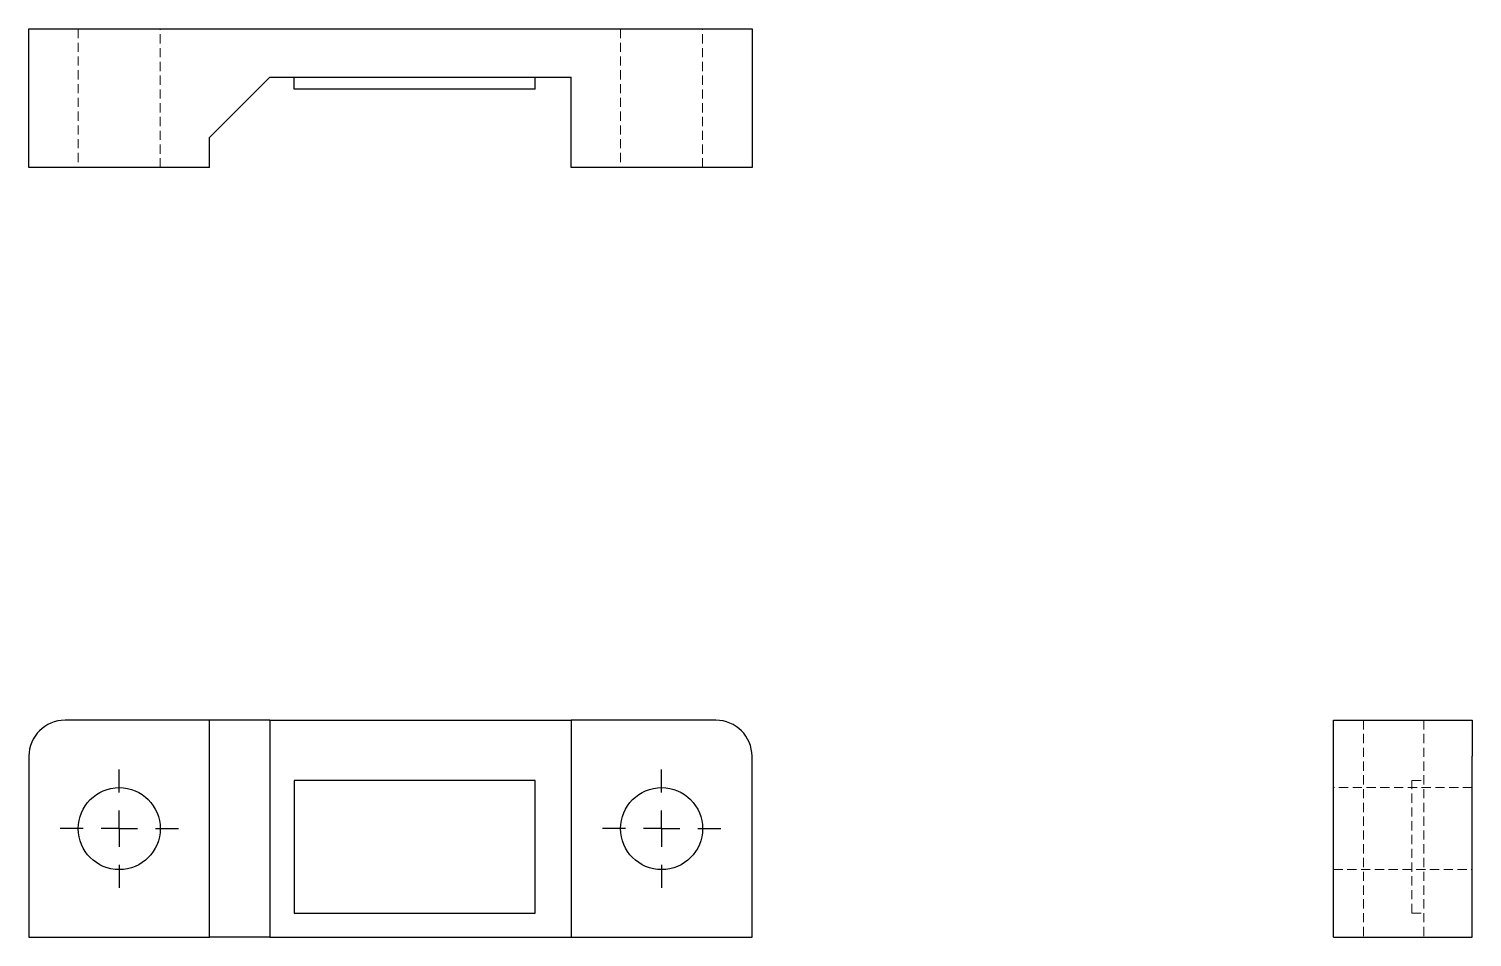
# Model space of a CAD drawing. Header units: millimetres. Extents: x 33 to 233, y 42 to 168.
import ezdxf

# ---------------------------------------------------------------- set-up
doc = ezdxf.new("R2010")
doc.units = ezdxf.units.MM
doc.linetypes.add('HIDDEN', pattern=[1.905, 1.27, -0.635])
doc.layers.add('10', color=7, linetype='Continuous')

# ---------------------------------------------------------------- blocks, each defined once
blk = doc.blocks.new('SW_CENTERMARKSYMBOL_0')
at = {"layer": '10', "color": 0}
for p, q in [((0, 5), (0, 8.17)), ((0, 0), (0, 2.5)), ((-5, 0), (-8.17, 0)), ((0, 0), (-2.5, 0)), ((0, 0), (0, -2.5)), ((0, 0), (2.5, 0)), ((5, 0), (8.17, 0)), ((0, -5), (0, -8.17))]:
    blk.add_line(p, q, dxfattribs=at)
blk = doc.blocks.new('SW_CENTERMARKSYMBOL_1')
at = {"layer": '10', "color": 0}
for p, q in [((0, 5), (0, 8.17)), ((0, 0), (0, 2.5)), ((-5, 0), (-8.17, 0)), ((0, 0), (-2.5, 0)), ((0, 0), (0, -2.5)), ((0, 0), (2.5, 0)), ((5, 0), (8.17, 0)), ((0, -5), (0, -8.17))]:
    blk.add_line(p, q, dxfattribs=at)

msp = doc.modelspace()

# ---------------------------------------------------------------- linework, layer by layer
at = {"color": 7, "linetype": 'Continuous', "lineweight": 25}
for p, q in [((33, 148.42), (33, 167.58)), ((33, 167.58), (38, 167.58)), ((38, 167.58), (128, 167.58)), ((128, 167.58), (133, 167.58)), ((133, 167.58), (133, 148.42)), ((66.33, 160.92), (58, 152.58)), ((66.33, 160.92), (108, 160.92)), ((69.67, 159.25), (69.67, 160.92)), ((103, 159.25), (103, 160.92)), ((108, 148.42), (108, 160.92)), ((103, 159.25), (69.67, 159.25)), ((58, 148.42), (58, 152.58)), ((38, 148.42), (33, 148.42)), ((58, 148.42), (38, 148.42)), ((128, 148.42), (108, 148.42)), ((133, 148.42), (128, 148.42)), ((58, 72), (38, 72)), ((58, 42), (58, 72)), ((66.33, 72), (58, 72)), ((66.33, 72), (66.33, 42)), ((66.33, 72), (108, 72)), ((108, 72), (108, 42)), ((128, 72), (108, 72)), ((213.42, 72), (232.58, 72)), ((213.42, 67), (213.42, 72)), ((232.58, 72), (232.58, 67)), ((33, 67), (33, 42)), ((133, 42), (133, 67)), ((213.42, 42), (213.42, 67)), ((232.58, 42), (232.58, 67)), ((103, 63.67), (69.67, 63.67)), ((69.67, 63.67), (69.67, 45.33)), ((103, 45.33), (103, 63.67)), ((69.67, 45.33), (103, 45.33)), ((33, 42), (58, 42)), ((66.33, 42), (58, 42)), ((66.33, 42), (108, 42)), ((108, 42), (133, 42)), ((213.42, 42), (232.58, 42))]:
    msp.add_line(p, q, dxfattribs=at)
at = {"color": 7, "linetype": 'HIDDEN', "lineweight": 18}
for p, q in [((39.83, 167.58), (39.83, 148.42)), ((51.17, 148.42), (51.17, 167.58)), ((114.83, 167.58), (114.83, 148.42)), ((126.17, 148.42), (126.17, 167.58)), ((217.58, 72), (217.58, 42)), ((225.92, 72), (225.92, 42)), ((232.58, 62.67), (213.42, 62.67)), ((224.25, 45.33), (224.25, 63.67)), ((224.25, 63.67), (225.92, 63.67)), ((213.42, 51.33), (232.58, 51.33)), ((224.25, 45.33), (225.92, 45.33))]:
    msp.add_line(p, q, dxfattribs=at)
at = {"color": 7, "linetype": 'Continuous', "lineweight": 25}
for centre in [(45.5, 57), (120.5, 57)]:
    msp.add_circle(centre, 5.67, dxfattribs=at)
for centre, start, end in [((38, 67), 90, 180), ((128, 67), 0, 90)]:
    msp.add_arc(centre, 5, start, end, dxfattribs=at)

# ---------------------------------------------------------------- block references
at = {"layer": '10'}
for name, p in [('SW_CENTERMARKSYMBOL_1', (45.5, 57)), ('SW_CENTERMARKSYMBOL_0', (120.5, 57))]:
    msp.add_blockref(name, p, dxfattribs=at)

doc.saveas('drawing.dxf')
